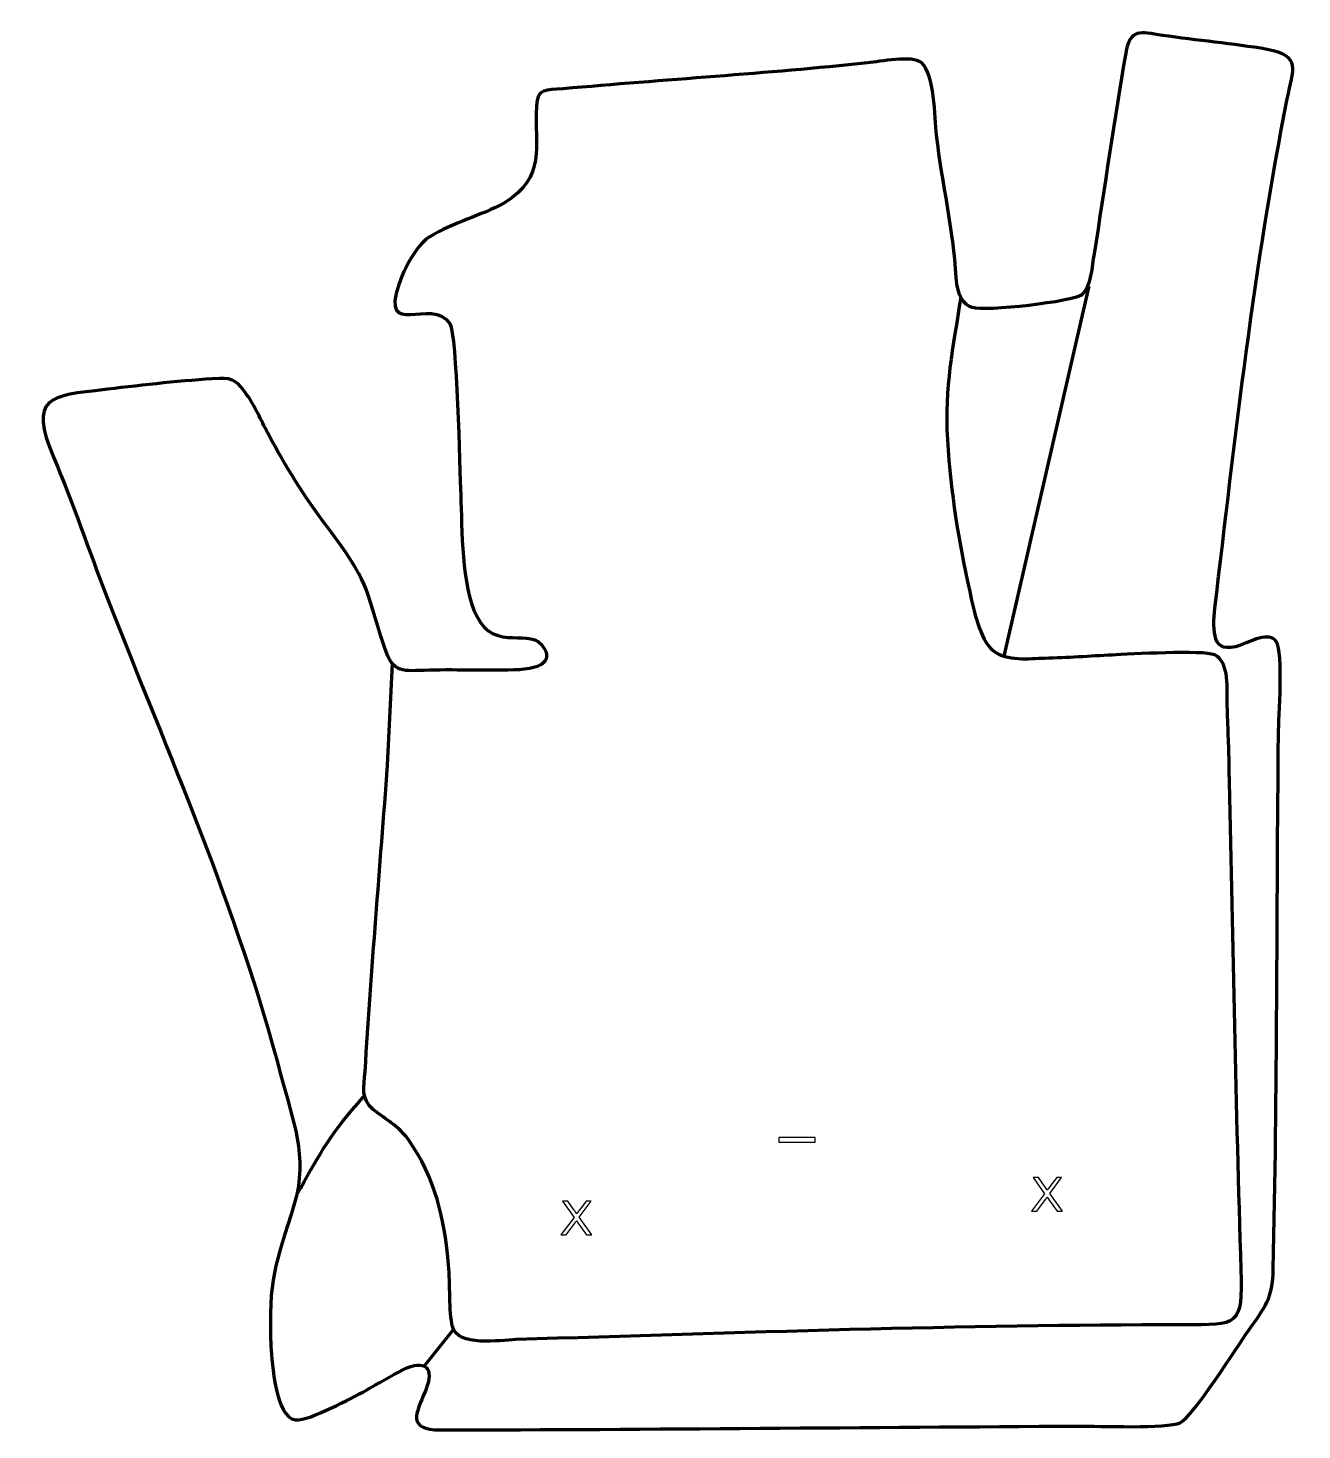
# Model space of a CAD drawing. Header units: millimetres. Extents: x 882 to 1567, y 77 to 830.
import ezdxf

# ---------------------------------------------------------------- set-up
doc = ezdxf.new("R2010")
doc.units = ezdxf.units.MM
doc.header["$MEASUREMENT"] = 0
doc.layers.add('layer 2', color=7, linetype='Continuous')
doc.layers.add('layer 3', color=7, linetype='Continuous')

msp = doc.modelspace()

# ---------------------------------------------------------------- linework, layer by layer
at = {"layer": 'layer 2', "color": 142, "lineweight": 158}
for points in [[(1406.6977, 492.3795), (1406.6977, 492.3795), (1452.3917, 691.2218), (1452.3917, 691.2218)], [(1095.2188, 110.8913), (1095.2188, 110.8913), (1110.9671, 130.5804), (1110.9671, 130.5804)]]:
    msp.add_open_spline(points, degree=3, dxfattribs=at)
for points, knots in [([(1383.4318, 685.3495), (1379.1833, 657.6057), (1374.5842, 637.4488), (1376.2719, 608.778), (1376.2719, 608.778), (1378.21, 578.2747), (1381.975, 556.3145), (1388.2559, 527.0701), (1388.2559, 527.0701), (1390.2585, 517.5189), (1393.3461, 501.7234), (1401.0118, 495.1977), (1401.0118, 495.1977), (1408.3199, 489.6967), (1419.8357, 491.0857), (1428.4792, 491.4), (1428.4792, 491.4), (1440.6396, 491.7246), (1452.7803, 492.5848), (1464.9297, 493.1787), (1464.9297, 493.1787), (1473.9595, 493.6147), (1514.0058, 495.9847), (1519.659, 493.2539), (1519.659, 493.2539), (1527.9292, 489.2588), (1526.1574, 473.832), (1526.4132, 465.7792), (1526.4132, 465.7792), (1526.7527, 455.0924), (1527.2548, 444.4746), (1527.4383, 433.773), (1527.4383, 433.773), (1527.4765, 430.7993), (1527.5231, 427.8286), (1527.584, 424.8552), (1527.584, 424.8552), (1529.4985, 337.4477), (1531.1519, 250.0384), (1533.9316, 162.6522), (1533.9316, 162.6522), (1534.9018, 132.235), (1532.3266, 133.0589), (1502.9809, 133.0708), (1502.9809, 133.0708), (1384.5836, 133.119), (1262.9134, 128.7722), (1144.4954, 125.1371), (1144.4954, 125.1371), (1135.649, 124.8638), (1113.291, 121.0005), (1110.3887, 132.1444), (1110.3887, 132.1444), (1108.4495, 139.5903), (1109.1243, 155.9612), (1108.3143, 165.0504), (1108.3143, 165.0504), (1106.0863, 190.0529), (1101.2939, 212.0278), (1086.4992, 232.8416), (1086.4992, 232.8416), (1079.6237, 241.6959), (1075.6333, 242.3081), (1067.7923, 248.7996), (1067.7923, 248.7996), (1060.8346, 254.56), (1062.8873, 260.6599), (1063.4424, 269.268), (1063.4424, 269.268), (1066.7344, 324.0262), (1071.4145, 379.0409), (1075.4949, 433.7821), (1075.4949, 433.7821), (1075.4949, 433.7821), (1078.1836, 488.3227), (1078.1836, 488.3227)], [0, 0, 0, 0, 0.05, 0.05, 0.05, 0.05, 0.1, 0.1, 0.1, 0.1, 0.15, 0.15, 0.15, 0.15, 0.2, 0.2, 0.2, 0.2, 0.25, 0.25, 0.25, 0.25, 0.3, 0.3, 0.3, 0.3, 0.35, 0.35, 0.35, 0.35, 0.4, 0.4, 0.4, 0.4, 0.45, 0.45, 0.45, 0.45, 0.5, 0.5, 0.5, 0.5, 0.55, 0.55, 0.55, 0.55, 0.6, 0.6, 0.6, 0.6, 0.65, 0.65, 0.65, 0.65, 0.7, 0.7, 0.7, 0.7, 0.75, 0.75, 0.75, 0.75, 0.8, 0.8, 0.8, 0.8, 0.85, 0.85, 0.85, 0.85, 0.9, 0.9, 0.9, 0.9, 1, 1, 1, 1]), ([(1026.5912, 202.541), (1038.2028, 223.2332), (1043.3524, 233.7119), (1059.436, 252.0298), (1059.436, 252.0298), (1060.5343, 253.2807), (1061.6323, 254.5314), (1062.729, 255.7837)], [0, 0, 0, 0, 0.33333333, 0.33333333, 0.33333333, 0.33333333, 1, 1, 1, 1])]:
    msp.add_open_spline(points, degree=3, knots=knots, dxfattribs=at)
at = {"layer": 'layer 2', "color": 142}
for points, knots in [([(1285.7014, 231.3132), (1285.7014, 231.3132), (1285.7014, 233.818), (1285.7014, 233.818), (1285.7014, 233.818), (1285.7014, 233.818), (1305.2806, 233.818), (1305.2806, 233.818), (1305.2806, 233.818), (1305.2806, 233.818), (1305.2806, 231.3132), (1305.2806, 231.3132), (1305.2806, 231.3132), (1305.2806, 231.3132), (1285.7014, 231.3132), (1285.7014, 231.3132)], [0, 0, 0, 0, 0.2, 0.2, 0.2, 0.2, 0.4, 0.4, 0.4, 0.4, 0.6, 0.6, 0.6, 0.6, 1, 1, 1, 1]), ([(1421.4357, 194.104), (1421.4357, 194.104), (1428.463, 203.5401), (1428.463, 203.5401), (1428.463, 203.5401), (1428.463, 203.5401), (1422.2739, 212.2904), (1422.2739, 212.2904), (1422.2739, 212.2904), (1422.2739, 212.2904), (1425.1398, 212.2904), (1425.1398, 212.2904), (1425.1398, 212.2904), (1425.1398, 212.2904), (1428.4545, 207.638), (1428.4545, 207.638), (1428.4545, 207.638), (1429.1446, 206.6728), (1429.6229, 205.9362), (1429.8981, 205.4239), (1429.8981, 205.4239), (1430.3087, 206.0589), (1430.7913, 206.7363), (1431.3459, 207.4517), (1431.3459, 207.4517), (1431.3459, 207.4517), (1434.9781, 212.2904), (1434.9781, 212.2904), (1434.9781, 212.2904), (1434.9781, 212.2904), (1437.6155, 212.2904), (1437.6155, 212.2904), (1437.6155, 212.2904), (1437.6155, 212.2904), (1431.2993, 203.6459), (1431.2993, 203.6459), (1431.2993, 203.6459), (1431.2993, 203.6459), (1438.0981, 194.104), (1438.0981, 194.104), (1438.0981, 194.104), (1438.0981, 194.104), (1435.1432, 194.104), (1435.1432, 194.104), (1435.1432, 194.104), (1435.1432, 194.104), (1430.5543, 200.5895), (1430.5543, 200.5895), (1430.5543, 200.5895), (1430.2918, 200.9578), (1430.042, 201.3261), (1429.8092, 201.6901), (1429.8092, 201.6901), (1429.4028, 201.0805), (1429.1149, 200.653), (1428.9371, 200.4117), (1428.9371, 200.4117), (1428.9371, 200.4117), (1424.327, 194.104), (1424.327, 194.104), (1424.327, 194.104), (1424.327, 194.104), (1421.4357, 194.104), (1421.4357, 194.104)], [0, 0, 0, 0, 0.05882353, 0.05882353, 0.05882353, 0.05882353, 0.11764706, 0.11764706, 0.11764706, 0.11764706, 0.17647059, 0.17647059, 0.17647059, 0.17647059, 0.23529412, 0.23529412, 0.23529412, 0.23529412, 0.29411765, 0.29411765, 0.29411765, 0.29411765, 0.35294118, 0.35294118, 0.35294118, 0.35294118, 0.41176471, 0.41176471, 0.41176471, 0.41176471, 0.47058824, 0.47058824, 0.47058824, 0.47058824, 0.52941176, 0.52941176, 0.52941176, 0.52941176, 0.58823529, 0.58823529, 0.58823529, 0.58823529, 0.64705882, 0.64705882, 0.64705882, 0.64705882, 0.70588235, 0.70588235, 0.70588235, 0.70588235, 0.76470588, 0.76470588, 0.76470588, 0.76470588, 0.82352941, 0.82352941, 0.82352941, 0.82352941, 0.88235294, 0.88235294, 0.88235294, 0.88235294, 1, 1, 1, 1]), ([(1168.6262, 181.4038), (1168.6262, 181.4038), (1175.6535, 190.8399), (1175.6535, 190.8399), (1175.6535, 190.8399), (1175.6535, 190.8399), (1169.4644, 199.5902), (1169.4644, 199.5902), (1169.4644, 199.5902), (1169.4644, 199.5902), (1172.3303, 199.5902), (1172.3303, 199.5902), (1172.3303, 199.5902), (1172.3303, 199.5902), (1175.645, 194.9378), (1175.645, 194.9378), (1175.645, 194.9378), (1176.3351, 193.9726), (1176.8134, 193.236), (1177.0886, 192.7237), (1177.0886, 192.7237), (1177.4992, 193.3587), (1177.9818, 194.0361), (1178.5364, 194.7515), (1178.5364, 194.7515), (1178.5364, 194.7515), (1182.1686, 199.5902), (1182.1686, 199.5902), (1182.1686, 199.5902), (1182.1686, 199.5902), (1184.806, 199.5902), (1184.806, 199.5902), (1184.806, 199.5902), (1184.806, 199.5902), (1178.4898, 190.9457), (1178.4898, 190.9457), (1178.4898, 190.9457), (1178.4898, 190.9457), (1185.2886, 181.4038), (1185.2886, 181.4038), (1185.2886, 181.4038), (1185.2886, 181.4038), (1182.3337, 181.4038), (1182.3337, 181.4038), (1182.3337, 181.4038), (1182.3337, 181.4038), (1177.7448, 187.8893), (1177.7448, 187.8893), (1177.7448, 187.8893), (1177.4823, 188.2576), (1177.2325, 188.6259), (1176.9997, 188.9899), (1176.9997, 188.9899), (1176.5933, 188.3803), (1176.3054, 187.9528), (1176.1276, 187.7115), (1176.1276, 187.7115), (1176.1276, 187.7115), (1171.5175, 181.4038), (1171.5175, 181.4038), (1171.5175, 181.4038), (1171.5175, 181.4038), (1168.6262, 181.4038), (1168.6262, 181.4038)], [0, 0, 0, 0, 0.05882353, 0.05882353, 0.05882353, 0.05882353, 0.11764706, 0.11764706, 0.11764706, 0.11764706, 0.17647059, 0.17647059, 0.17647059, 0.17647059, 0.23529412, 0.23529412, 0.23529412, 0.23529412, 0.29411765, 0.29411765, 0.29411765, 0.29411765, 0.35294118, 0.35294118, 0.35294118, 0.35294118, 0.41176471, 0.41176471, 0.41176471, 0.41176471, 0.47058824, 0.47058824, 0.47058824, 0.47058824, 0.52941176, 0.52941176, 0.52941176, 0.52941176, 0.58823529, 0.58823529, 0.58823529, 0.58823529, 0.64705882, 0.64705882, 0.64705882, 0.64705882, 0.70588235, 0.70588235, 0.70588235, 0.70588235, 0.76470588, 0.76470588, 0.76470588, 0.76470588, 0.82352941, 0.82352941, 0.82352941, 0.82352941, 0.88235294, 0.88235294, 0.88235294, 0.88235294, 1, 1, 1, 1])]:
    msp.add_open_spline(points, degree=3, knots=knots, dxfattribs=at)
at = {"layer": 'layer 3', "color": 242, "lineweight": 158}
msp.add_open_spline([(1333.2784, 811.2064), (1340.2122, 811.9813), (1357.0893, 815.3775), (1362.382, 811.369), (1362.382, 811.369), (1369.4038, 804.9398), (1369.3573, 782.324), (1370.4683, 772.3031), (1370.4683, 772.3031), (1373.3105, 746.1427), (1379.693, 721.7119), (1380.898, 695.9132), (1380.898, 695.9132), (1381.8898, 685.7048), (1384.8562, 681.3225), (1389.5144, 679.7092), (1389.5144, 679.7092), (1396.3567, 677.3395), (1444.2912, 683.0505), (1448.2834, 686.4677), (1448.2834, 686.4677), (1453.3459, 690.8011), (1453.9641, 702.0644), (1455.0254, 708.5707), (1455.0254, 708.5707), (1460.8346, 744.4125), (1465.7338, 780.7603), (1472.0479, 816.4567), (1472.0479, 816.4567), (1474.4356, 829.9552), (1479.7136, 827.8917), (1491.7118, 826.0268), (1491.7118, 826.0268), (1510.2993, 823.2559), (1529.6868, 821.6763), (1548.0396, 818.4667), (1548.0396, 818.4667), (1566.7172, 814.8037), (1562.0146, 808.0084), (1558.8186, 791.965), (1558.8186, 791.965), (1541.1469, 703.256), (1530.6794, 608.3171), (1519.9376, 518.2153), (1519.9376, 518.2153), (1518.8931, 506.2648), (1517.9202, 492.5815), (1533.7266, 498.3247), (1533.7266, 498.3247), (1538.4137, 500.0925), (1549.5083, 505.8313), (1552.8965, 500.3108), (1552.8965, 500.3108), (1556.8748, 493.8287), (1554.1823, 460.0556), (1554.0849, 450.1839), (1554.0849, 450.1839), (1553.1561, 354.5781), (1553.4816, 258.7623), (1551.3179, 163.1962), (1551.3179, 163.1962), (1550.9408, 146.5419), (1547.1243, 143.1256), (1537.9788, 130.0572), (1537.9788, 130.0572), (1531.9943, 121.2213), (1508.1643, 83.7901), (1501.2302, 80.4086), (1501.2302, 80.4086), (1494.7373, 77.2422), (1456.8297, 78.6559), (1447.0341, 78.6806), (1447.0341, 78.6806), (1332.6962, 78.0384), (1218.3714, 76.8086), (1104.0251, 76.5788), (1104.0251, 76.5788), (1085.8016, 76.9086), (1090.5662, 84.6782), (1095.8244, 97.627), (1095.8244, 97.627), (1100.9256, 110.1894), (1095.7015, 114.8916), (1083.7632, 108.9105), (1083.7632, 108.9105), (1077.3789, 105.712), (1070.2898, 101.2963), (1063.7457, 97.8034), (1063.7457, 97.8034), (1056.1474, 93.7477), (1034.003, 81.6018), (1026.0012, 81.9755), (1026.0012, 81.9755), (1015.242, 83.3755), (1013.3675, 112.7028), (1012.8507, 121.2136), (1012.8507, 121.2136), (1011.3638, 158.6695), (1015.0262, 163.9928), (1025.5562, 198.557), (1025.5562, 198.557), (1032.7409, 223.3111), (1024.4912, 243.2461), (1018.2212, 267.0116), (1018.2212, 267.0116), (994.1281, 358.6226), (958.7872, 436.9849), (924.6686, 524.2415), (924.6686, 524.2415), (915.0164, 549.3971), (906.7104, 574.125), (896.1713, 599.0654), (896.1713, 599.0654), (882.3569, 631.7569), (893.7955, 632.2618), (923.8154, 635.6808), (923.8154, 635.6808), (923.8154, 635.6808), (925.0489, 635.8213), (925.0489, 635.8213), (925.0489, 635.8213), (944.4746, 638.1553), (965.7286, 640.5927), (985.1742, 641.6508), (985.1742, 641.6508), (992.7085, 642.0607), (995.3043, 639.4386), (999.7943, 633.102), (999.7943, 633.102), (1004.3272, 626.7049), (1007.4916, 619.351), (1011.1118, 612.4243), (1011.1118, 612.4243), (1021.4921, 593.0534), (1029.8509, 579.2983), (1043.1958, 561.7206), (1043.1958, 561.7206), (1065.8802, 531.6181), (1062.798, 531.1791), (1073.8374, 497.2029), (1073.8374, 497.2029), (1078.5665, 482.6484), (1083.6746, 484.461), (1097.7651, 484.8829), (1097.7651, 484.8829), (1113.799, 485.2508), (1130.4547, 484.4464), (1146.2928, 485.1502), (1146.2928, 485.1502), (1152.5185, 485.4268), (1164.8406, 487.3685), (1159.6765, 496.5844), (1159.6765, 496.5844), (1152.6153, 509.1861), (1133.4764, 493.6325), (1123.37, 513.8509), (1123.37, 513.8509), (1115.0577, 530.4802), (1115.5446, 560.3695), (1114.7867, 579.1827), (1114.7867, 579.1827), (1114.2086, 592.4825), (1112.8251, 664.9883), (1108.8731, 671.1436), (1108.8731, 671.1436), (1099.3479, 685.9795), (1071.3814, 662.2949), (1081.6152, 692.2149), (1081.6152, 692.2149), (1084.5545, 700.8084), (1090.1917, 712.1156), (1097.6939, 717.5416), (1097.6939, 717.5416), (1111.5025, 725.7508), (1125.1603, 728.8426), (1138.384, 736.0499), (1138.384, 736.0499), (1160.787, 749.684), (1154.3053, 766.3868), (1155.4568, 787.8951), (1155.4568, 787.8951), (1156.0027, 798.0906), (1160.5984, 796.465), (1169.6554, 797.2794), (1169.6554, 797.2794), (1224.1397, 802.1787), (1278.9394, 805.4387), (1333.2784, 811.2064)], degree=3, knots=[0, 0, 0, 0, 0.02083333, 0.02083333, 0.02083333, 0.02083333, 0.04166667, 0.04166667, 0.04166667, 0.04166667, 0.0625, 0.0625, 0.0625, 0.0625, 0.08333333, 0.08333333, 0.08333333, 0.08333333, 0.10416667, 0.10416667, 0.10416667, 0.10416667, 0.125, 0.125, 0.125, 0.125, 0.14583333, 0.14583333, 0.14583333, 0.14583333, 0.16666667, 0.16666667, 0.16666667, 0.16666667, 0.1875, 0.1875, 0.1875, 0.1875, 0.20833333, 0.20833333, 0.20833333, 0.20833333, 0.22916667, 0.22916667, 0.22916667, 0.22916667, 0.25, 0.25, 0.25, 0.25, 0.27083333, 0.27083333, 0.27083333, 0.27083333, 0.29166667, 0.29166667, 0.29166667, 0.29166667, 0.3125, 0.3125, 0.3125, 0.3125, 0.33333333, 0.33333333, 0.33333333, 0.33333333, 0.35416667, 0.35416667, 0.35416667, 0.35416667, 0.375, 0.375, 0.375, 0.375, 0.39583333, 0.39583333, 0.39583333, 0.39583333, 0.41666667, 0.41666667, 0.41666667, 0.41666667, 0.4375, 0.4375, 0.4375, 0.4375, 0.45833333, 0.45833333, 0.45833333, 0.45833333, 0.47916667, 0.47916667, 0.47916667, 0.47916667, 0.5, 0.5, 0.5, 0.5, 0.52083333, 0.52083333, 0.52083333, 0.52083333, 0.54166667, 0.54166667, 0.54166667, 0.54166667, 0.5625, 0.5625, 0.5625, 0.5625, 0.58333333, 0.58333333, 0.58333333, 0.58333333, 0.60416667, 0.60416667, 0.60416667, 0.60416667, 0.625, 0.625, 0.625, 0.625, 0.64583333, 0.64583333, 0.64583333, 0.64583333, 0.66666667, 0.66666667, 0.66666667, 0.66666667, 0.6875, 0.6875, 0.6875, 0.6875, 0.70833333, 0.70833333, 0.70833333, 0.70833333, 0.72916667, 0.72916667, 0.72916667, 0.72916667, 0.75, 0.75, 0.75, 0.75, 0.77083333, 0.77083333, 0.77083333, 0.77083333, 0.79166667, 0.79166667, 0.79166667, 0.79166667, 0.8125, 0.8125, 0.8125, 0.8125, 0.83333333, 0.83333333, 0.83333333, 0.83333333, 0.85416667, 0.85416667, 0.85416667, 0.85416667, 0.875, 0.875, 0.875, 0.875, 0.89583333, 0.89583333, 0.89583333, 0.89583333, 0.91666667, 0.91666667, 0.91666667, 0.91666667, 0.9375, 0.9375, 0.9375, 0.9375, 0.95833333, 0.95833333, 0.95833333, 0.95833333, 1, 1, 1, 1], dxfattribs=at)

doc.saveas('drawing.dxf')
